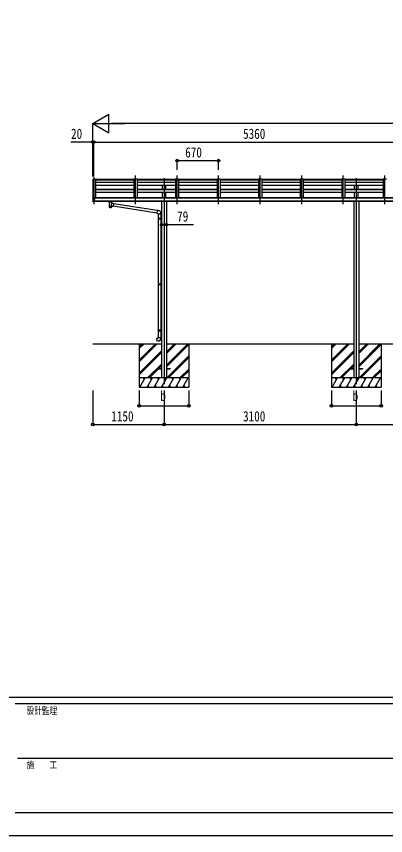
# Model space of a CAD drawing. Units: millimetres, scale not verified. Extents: x -21025 to 21025, y -14850 to 14850.
# Drawn here: x -6506 to -552, y -14850 to -1647 of the extents above; entities that cross this region are included whole.
import ezdxf
from ezdxf.enums import TextEntityAlignment as Align

# ---------------------------------------------------------------- set-up
doc = ezdxf.new("R2010")
doc.units = ezdxf.units.MM
doc.header["$LTSCALE"] = 82
for name, color, linetype in [('0-3_YKK_12', 2, 'Continuous'), ('0-4_YKK_13', 4, 'Continuous'), ('0-5_YKK_A1', 4, 'Continuous'), ('0-6_YKK_D', 6, 'Continuous'), ('0-7_YKK_ZWAK', 7, 'Continuous')]:
    doc.layers.add(name, color=color, linetype=linetype)
doc.styles.add('ＭＳ ゴシック', font='')
doc.styles.get('ＭＳ ゴシック').set_extended_font_data('MS Gothic')

msp = doc.modelspace()

# ---------------------------------------------------------------- linework, layer by layer
at = {"layer": '0-3_YKK_12'}
for p, q in [((-4584.9, -4674.92), (-4584.9, -4212.09)), ((-3914.9, -4674.92), (-3914.9, -4212.09)), ((-3244.9, -4674.92), (-3244.9, -4212.09)), ((-2574.9, -4674.92), (-2574.9, -4212.09)), ((-1904.9, -4674.92), (-1904.9, -4212.09)), ((-1234.9, -4674.92), (-1234.9, -4212.09)), ((-564.9, -4674.92), (-564.9, -4212.09)), ((-5254.9, -4236.65), (-5254.9, -4674.92)), ((-4124.9, -4254.02), (-4124.9, -7575.02)), ((-1024.9, -4254.02), (-1024.9, -7575.02))]:
    msp.add_line(p, q, dxfattribs=at)
at = {"layer": '0-4_YKK_13'}
for p, q in [((-4609.9, -4277.78), (-5229.9, -4277.78)), ((-3939.9, -4277.78), (-4559.9, -4277.78)), ((-3269.9, -4277.78), (-3889.9, -4277.78)), ((-2599.9, -4277.78), (-3219.9, -4277.78)), ((-1929.9, -4277.78), (-2549.9, -4277.78)), ((-1259.9, -4277.78), (-1879.9, -4277.78)), ((-589.9, -4277.78), (-1209.9, -4277.78)), ((-5276.9, -4578.57), (-5276.9, -4579.2)), ((-5269.99, -4569.77), (-5274.06, -4575.58)), ((-5262.52, -4635.89), (-5272.27, -4620.51)), ((-5254.9, -4637.7), (-5254.9, -4569.2)), ((-5253.4, -4570.12), (-5254.9, -4570.12)), ((-5248.4, -4578.93), (-5254.9, -4578.54)), ((-5253.4, -4570.12), (-5253.4, -4576.29)), ((-5243.73, -4571.62), (-5253.4, -4570.89)), ((-5253.4, -4573.89), (-5239.4, -4573.94)), ((-5243.93, -4584.12), (-5243.4, -4584.12)), ((-5243.4, -4584.12), (-5243.1, -4584.12)), ((-5242.9, -4573.93), (-5242.9, -4572.03)), ((-5238.4, -4575.05), (-5238.4, -4579.01)), ((-5256.4, -4637.61), (-5260.11, -4637.38)), ((-5256.4, -4637.61), (-5254.9, -4637.7)), ((-5254.9, -4635.5), (-5254.4, -4635.5)), ((-5254.4, -4635.5), (-5253.9, -4634.5)), ((-5248.4, -4634.5), (-5253.9, -4634.5)), ((-5014.4, -4638.51), (-5014.4, -4632.39)), ((-5010.3, -4643.01), (-5010.32, -4723.3)), ((-4964.5, -4660.58), (-4964.5, -4643)), ((-4939.28, -4664.49), (-4964.5, -4660.58)), ((-4964.48, -4723.3), (-4964.5, -4706.67)), ((-4964.5, -4706.92), (-4946.3, -4709.75)), ((-4960.4, -4638.51), (-4960.4, -4632.39)), ((-4939.28, -4664.49), (-4946.3, -4709.75)), ((-4242.08, -4817.22), (-4946.03, -4708.01)), ((-4238.41, -4775.28), (-4939.59, -4666.5)), ((-4217.48, -4776.03), (-4238.32, -4774.21)), ((-4222.4, -4831.78), (-4176.4, -4831.78)), ((-4220.4, -4831.78), (-4220.4, -4899.25)), ((-4178.4, -4831.78), (-4178.4, -4896.69)), ((-4176.4, -4831.78), (-4176.4, -4820.86)), ((-4222.4, -4901.25), (-4221.4, -4899.25)), ((-4222.4, -4901.25), (-4178.4, -4901.25)), ((-4222.4, -4901.25), (-4222.4, -4909.25)), ((-4222.4, -4909.25), (-4178.4, -4909.25)), ((-4222.4, -4909.25), (-4221.4, -4911.25)), ((-4221.4, -4899.25), (-4178.4, -4899.25)), ((-4221.4, -4911.25), (-4178.4, -4911.25)), ((-4220.4, -4911.25), (-4220.4, -5955.44)), ((-4182.88, -4901.25), (-4183.31, -4899.25)), ((-4180.4, -4896.75), (-4164.4, -4896.28)), ((-4180.4, -4898.75), (-4180.4, -4896.75)), ((-4180.4, -4898.75), (-4178.4, -4898.75)), ((-4180.4, -4913.75), (-4180.4, -4911.75)), ((-4180.4, -4913.75), (-4164.4, -4914.22)), ((-4178.4, -4913.81), (-4178.4, -5952.88)), ((-4164.4, -4896.28), (-4164.4, -4914.22)), ((-4222.4, -5957.44), (-4221.4, -5955.44)), ((-4222.4, -5957.44), (-4178.4, -5957.44)), ((-4222.4, -5957.44), (-4222.4, -5965.44)), ((-4222.4, -5965.44), (-4178.4, -5965.44)), ((-4222.4, -5965.44), (-4221.4, -5967.44)), ((-4221.4, -5955.44), (-4178.4, -5955.44)), ((-4221.4, -5967.44), (-4178.4, -5967.44)), ((-4220.4, -5967.44), (-4220.4, -6700.6)), ((-4182.88, -5957.44), (-4183.31, -5955.44)), ((-4180.4, -5952.94), (-4164.4, -5952.47)), ((-4180.4, -5954.94), (-4180.4, -5952.94)), ((-4180.4, -5954.94), (-4178.4, -5954.94)), ((-4180.4, -5969.94), (-4180.4, -5967.94)), ((-4180.4, -5969.94), (-4164.4, -5970.41)), ((-4178.4, -5970), (-4178.4, -6698.04)), ((-4164.4, -5952.47), (-4164.4, -5970.41)), ((-4222.4, -6702.6), (-4221.4, -6700.6)), ((-4222.4, -6702.6), (-4178.4, -6702.6)), ((-4222.4, -6702.6), (-4222.4, -6710.6)), ((-4222.4, -6710.6), (-4178.4, -6710.6)), ((-4222.4, -6710.6), (-4221.4, -6712.6)), ((-4221.4, -6700.6), (-4178.4, -6700.6)), ((-4221.4, -6712.6), (-4178.4, -6712.6)), ((-4220.4, -6712.6), (-4220.4, -6822.6)), ((-4182.88, -6702.6), (-4183.31, -6700.6)), ((-4180.4, -6698.1), (-4164.4, -6697.63)), ((-4180.4, -6700.1), (-4180.4, -6698.1)), ((-4180.4, -6700.1), (-4178.4, -6700.1)), ((-4180.4, -6715.1), (-4180.4, -6713.1)), ((-4180.4, -6715.1), (-4164.4, -6715.57)), ((-4178.4, -6715.16), (-4178.4, -6822.6)), ((-4164.4, -6697.63), (-4164.4, -6715.57)), ((-4222.4, -6822.6), (-4176.4, -6822.6)), ((-4222.4, -6832.6), (-4222.4, -6822.6)), ((-4176.4, -6822.6), (-4176.4, -6833.52)), ((-4224.9, -7320.49), (-4164.4, -7320.49)), ((-4224.9, -7320.49), (-4224.9, -7329.49)), ((-4224.9, -7329.49), (-4164.4, -7329.49)), ((-4085.4, -7320.49), (-4024.9, -7320.49)), ((-4085.4, -7329.49), (-4024.9, -7329.49)), ((-4024.9, -7320.49), (-4024.9, -7329.49)), ((-1124.9, -7320.49), (-1064.4, -7320.49)), ((-1124.9, -7320.49), (-1124.9, -7329.49)), ((-1124.9, -7329.49), (-1064.4, -7329.49)), ((-985.4, -7320.49), (-924.9, -7320.49)), ((-985.4, -7329.49), (-924.9, -7329.49)), ((-924.9, -7320.49), (-924.9, -7329.49))]:
    msp.add_line(p, q, dxfattribs=at)
for points in [[(-5254.9, -4569.2), (-5266.9, -4569.2), (-5269.23, -4569.34)], [(-5248.4, -4634.5), (-5248.4, -4576.29), (-5253.4, -4576.29)], [(-5243.73, -4571.62), (-5243.56, -4571.63), (-5243.4, -4571.67), (-5243.26, -4571.71), (-5243.13, -4571.76), (-5243.03, -4571.82), (-5242.96, -4571.89), (-5242.92, -4571.96), (-5242.9, -4572.03)], [(-5243.1, -4582.93), (-5243.1, -4584.12), (-5238.4, -4584.12)], [(-5238.4, -4582.5), (-5238.4, -4584.12), (-5237.93, -4584.12)], [(-5254.9, -4623.81), (-5251.74, -4623.4), (-5248.4, -4622.97)], [(-5014.36, -4638.57), (-5014.39, -4638.21), (-5014.14, -4637.25), (-5013.62, -4636.37), (-5012.82, -4635.53), (-5011.7, -4634.73), (-5010.3, -4634.01)], [(-5014.36, -4638.45), (-5014.39, -4638.81), (-5014.14, -4639.77), (-5013.62, -4640.65), (-5012.82, -4641.49), (-5011.7, -4642.28), (-5010.3, -4643.01)], [(-4964.5, -4634.02), (-4964.27, -4634.11), (-4962.91, -4634.85), (-4961.8, -4635.7), (-4961.04, -4636.56), (-4960.58, -4637.46), (-4960.41, -4638.35)], [(-4964.5, -4643), (-4964.27, -4642.9), (-4962.91, -4642.17), (-4961.8, -4641.32), (-4961.04, -4640.46), (-4960.58, -4639.56), (-4960.41, -4638.67)], [(-4238.32, -4774.21), (-4242.32, -4820.04), (-4222.4, -4821.78), (-4222.4, -4831.78)], [(-4182.88, -4901.25), (-4182.88, -4909.25), (-4183.31, -4911.25)], [(-4180.4, -4911.75), (-4178.4, -4911.75), (-4178.4, -4898.75)], [(-4182.88, -5957.44), (-4182.88, -5965.44), (-4183.31, -5967.44)], [(-4180.4, -5967.94), (-4178.4, -5967.94), (-4178.4, -5954.94)], [(-4182.88, -6702.6), (-4182.88, -6710.6), (-4183.31, -6712.6)], [(-4180.4, -6713.1), (-4178.4, -6713.1), (-4178.4, -6700.1)], [(-4217.48, -6878.35), (-4238.32, -6880.17), (-4242.32, -6834.34), (-4222.4, -6832.6)]]:
    msp.add_lwpolyline(points, dxfattribs=at)
for centre, radius, start, end in [((-5273.9, -4578.57), 3, 93, 180), ((-5084.41, -4579.2), 192.49, 180.0008, 192.1233), ((-5269.67, -4619.01), 3, 191.83348, 210), ((-5269.17, -4570.34), 1, 93.5, 145), ((-5240.9, -4584.12), 2.5, 151.64236, 180), ((-5240.9, -4584.12), 2.5, 0, 151.64236), ((-5259.93, -4634.39), 3, 210, 266.5), ((-4997.33, -4683.73), 51.38, 92.46126, 104.61963), ((-4977.45, -4683.73), 51.38, 75.38037, 87.53874), ((-4221.4, -4820.86), 45, 0, 85), ((-4221.4, -6833.52), 45, 275, 0)]:
    msp.add_arc(centre, radius, start, end, dxfattribs=at)
for centre, major_axis, ratio, start_param, end_param in [((-5239.4, -4575.05), (-0.02, 1.1), 0.906239, 4.69174961, 6.26254594), ((-4987.4, -4723.3), (22.92, 0), 0.101955, 6.28297226, 9.4248207), ((-4987.4, -4723.3), (22.92, 0), 0.101955, 3.14154991, 6.28339836), ((-4987.4, -4644.2), (-22.91, -0.42), 0.072511, 4.71158605, 6.28238237), ((-4987.4, -4710.86), (22.91, 0), 0.122865, 6.28318531, 9.42477796), ((-4987.38, -4642.57), (-22.91, -0.42), 0.072511, 4.71158605, 6.28238237), ((-4987.43, -4642.58), (22.92, -0.42), 0.07247, 0.00080893, 1.57160526), ((-4987.43, -4644.2), (22.92, -0.42), 0.07247, 0.00080893, 1.57160526), ((-4987.4, -4680.13), (-22.81, 26.62), 0.234429, 3.15633337, 4.59763806), ((-4984.85, -4682.78), (20.32, 22.25), 0.045535, 4.97565074, 6.24418986), ((-4976.4, -4638.51), (16, 0), 0.361356, 0, 0.01948745), ((-4976.4, -4638.51), (16, 0), 0.361356, 6.26369786, 6.28318531)]:
    msp.add_ellipse(centre, major_axis=major_axis, ratio=ratio, start_param=start_param, end_param=end_param, dxfattribs=at)
at = {"layer": '0-5_YKK_A1'}
for p, q in [((-5274.89, -4273), (-5274.9, -4575.74)), ((-5273.95, -4272.12), (-5266.12, -4271.7)), ((-5265.9, -4271.78), (-5265.9, -4569.2)), ((-5265.82, -4271.9), (-5265.2, -4273.52)), ((-5229.9, -4271.69), (-5229.9, -4579.01)), ((-4609.9, -4284.85), (-5229.9, -4284.85)), ((-4609.9, -4322.38), (-5229.9, -4322.38)), ((-4609.9, -4326.09), (-5229.9, -4326.09)), ((-4609.9, -4272.29), (-4609.9, -4572.48)), ((-4559.9, -4272.29), (-4609.9, -4272.29)), ((-4559.9, -4272.29), (-4559.9, -4572.48)), ((-3939.9, -4284.85), (-4559.9, -4284.85)), ((-3939.9, -4322.38), (-4559.9, -4322.38)), ((-3939.9, -4326.09), (-4559.9, -4326.09)), ((-3939.9, -4272.29), (-3939.9, -4572.48)), ((-3889.9, -4272.29), (-3939.9, -4272.29)), ((-3889.9, -4272.29), (-3889.9, -4572.48)), ((-3269.9, -4284.85), (-3889.9, -4284.85)), ((-3269.9, -4322.38), (-3889.9, -4322.38)), ((-3269.9, -4326.09), (-3889.9, -4326.09)), ((-3269.9, -4272.29), (-3269.9, -4572.48)), ((-3219.9, -4272.29), (-3269.9, -4272.29)), ((-3219.9, -4272.29), (-3219.9, -4572.48)), ((-2599.9, -4284.85), (-3219.9, -4284.85)), ((-2599.9, -4322.38), (-3219.9, -4322.38)), ((-2599.9, -4326.09), (-3219.9, -4326.09)), ((-2599.9, -4272.29), (-2599.9, -4572.48)), ((-2549.9, -4272.29), (-2599.9, -4272.29)), ((-2549.9, -4272.29), (-2549.9, -4572.48)), ((-1929.9, -4284.85), (-2549.9, -4284.85)), ((-1929.9, -4322.38), (-2549.9, -4322.38)), ((-1929.9, -4326.09), (-2549.9, -4326.09)), ((-1929.9, -4272.29), (-1929.9, -4572.48)), ((-1879.9, -4272.29), (-1929.9, -4272.29)), ((-1879.9, -4272.29), (-1879.9, -4572.48)), ((-1259.9, -4284.85), (-1879.9, -4284.85)), ((-1259.9, -4322.38), (-1879.9, -4322.38)), ((-1259.9, -4326.09), (-1879.9, -4326.09)), ((-1259.9, -4272.29), (-1259.9, -4572.48)), ((-1209.9, -4272.29), (-1259.9, -4272.29)), ((-1209.9, -4272.29), (-1209.9, -4572.48)), ((-589.9, -4284.85), (-1209.9, -4284.85)), ((-589.9, -4322.38), (-1209.9, -4322.38)), ((-589.9, -4326.09), (-1209.9, -4326.09)), ((-589.9, -4272.29), (-589.9, -4572.48)), ((-539.9, -4272.29), (-589.9, -4272.29)), ((-4609.9, -4370.6), (-5229.9, -4370.6)), ((-4609.9, -4436.47), (-5229.9, -4436.47)), ((-4609.9, -4443.27), (-5229.9, -4443.27)), ((-4609.9, -4486.82), (-5229.9, -4486.82)), ((-3939.9, -4370.6), (-4559.9, -4370.6)), ((-3939.9, -4436.47), (-4559.9, -4436.47)), ((-3939.9, -4443.27), (-4559.9, -4443.27)), ((-3939.9, -4486.82), (-4559.9, -4486.82)), ((-4152.4, -4436.47), (-4152.4, -4370.6)), ((-4152.4, -4572.48), (-4152.4, -4486.82)), ((-4097.4, -4436.47), (-4097.4, -4370.6)), ((-4097.4, -4572.48), (-4097.4, -4486.82)), ((-3269.9, -4370.6), (-3889.9, -4370.6)), ((-3269.9, -4436.47), (-3889.9, -4436.47)), ((-3269.9, -4443.27), (-3889.9, -4443.27)), ((-3269.9, -4486.82), (-3889.9, -4486.82)), ((-2599.9, -4370.6), (-3219.9, -4370.6)), ((-2599.9, -4436.47), (-3219.9, -4436.47)), ((-2599.9, -4443.27), (-3219.9, -4443.27)), ((-2599.9, -4486.82), (-3219.9, -4486.82)), ((-1929.9, -4370.6), (-2549.9, -4370.6)), ((-1929.9, -4436.47), (-2549.9, -4436.47)), ((-1929.9, -4443.27), (-2549.9, -4443.27)), ((-1929.9, -4486.82), (-2549.9, -4486.82)), ((-1259.9, -4370.6), (-1879.9, -4370.6)), ((-1259.9, -4436.47), (-1879.9, -4436.47)), ((-1259.9, -4443.27), (-1879.9, -4443.27)), ((-1259.9, -4486.82), (-1879.9, -4486.82)), ((-589.9, -4370.6), (-1209.9, -4370.6)), ((-589.9, -4436.47), (-1209.9, -4436.47)), ((-589.9, -4443.27), (-1209.9, -4443.27)), ((-589.9, -4486.82), (-1209.9, -4486.82)), ((-1052.4, -4436.47), (-1052.4, -4370.6)), ((-1052.4, -4572.48), (-1052.4, -4486.82)), ((-997.4, -4436.47), (-997.4, -4370.6)), ((-997.4, -4572.48), (-997.4, -4486.82)), ((98.6, -4579.01), (-5248.4, -4579.01)), ((-5248.4, -4620.41), (98.6, -4620.41)), ((-5224.9, -4579.01), (-5224.9, -4572.48)), ((75.1, -4572.48), (-5224.9, -4572.48)), ((98.6, -4632.22), (-5248.4, -4632.18)), ((-4164.4, -4632.2), (-4164.4, -7475.02)), ((-4085.4, -4632.2), (-4085.4, -7475.02)), ((-1064.4, -4632.24), (-1064.4, -7475.02)), ((-985.4, -4632.24), (-985.4, -7475.02)), ((-5274.9, -6925), (-4164.4, -6925)), ((-4524.9, -6925), (-4524.9, -7625)), ((-4524.9, -7185.73), (-4264.17, -6925)), ((-4524.9, -7199.87), (-4250.03, -6925)), ((-4524.9, -7214.01), (-4235.89, -6925)), ((-4524.9, -7001.88), (-4448.02, -6925)), ((-4524.9, -6987.74), (-4462.16, -6925)), ((-4524.9, -6973.6), (-4476.3, -6925)), ((-4085.4, -6925), (-1070.1, -6925)), ((-4085.4, -7266.73), (-3743.67, -6925)), ((-4085.4, -7280.87), (-3729.53, -6925)), ((-4085.4, -7082.88), (-3927.52, -6925)), ((-4085.4, -7068.74), (-3941.66, -6925)), ((-4085.4, -7054.6), (-3955.8, -6925)), ((-4085.4, -7295.01), (-3724.9, -6934.51)), ((-3724.9, -6925), (-3724.9, -7625)), ((-1424.9, -6925), (-1424.9, -7625)), ((-1424.9, -7185.73), (-1164.17, -6925)), ((-1424.9, -7199.87), (-1150.03, -6925)), ((-1424.9, -7214.01), (-1135.89, -6925)), ((-1424.9, -7001.88), (-1348.02, -6925)), ((-1424.9, -6987.74), (-1362.16, -6925)), ((-1424.9, -6973.6), (-1376.3, -6925)), ((-985.4, -7266.73), (-643.67, -6925)), ((-985.4, -7280.87), (-629.53, -6925)), ((-985.4, -7082.88), (-827.52, -6925)), ((-985.4, -7068.74), (-841.66, -6925)), ((-985.4, -7054.6), (-855.8, -6925)), ((-985.4, -7295.01), (-624.9, -6934.51)), ((-979.7, -6925), (1195.6, -6925)), ((-624.9, -6925), (-624.9, -7625)), ((-4524.9, -7397.86), (-4164.4, -7037.36)), ((-4524.9, -7412), (-4164.4, -7051.5)), ((-4524.9, -7426.14), (-4164.4, -7065.65)), ((-4081.54, -7475), (-3724.9, -7118.36)), ((-1424.9, -7397.86), (-1064.4, -7037.36)), ((-1424.9, -7412), (-1064.4, -7051.5)), ((-1424.9, -7426.14), (-1064.4, -7065.65)), ((-981.54, -7475), (-624.9, -7118.36)), ((-4389.91, -7475), (-4164.4, -7249.49)), ((-4067.4, -7475), (-3724.9, -7132.5)), ((-4053.26, -7475), (-3724.9, -7146.64)), ((-1289.91, -7475), (-1064.4, -7249.49)), ((-967.4, -7475), (-624.9, -7132.5)), ((-953.26, -7475), (-624.9, -7146.64)), ((-4375.77, -7475), (-4224.9, -7324.13)), ((-4361.63, -7475), (-4216.11, -7329.49)), ((-4221.26, -7320.49), (-4164.4, -7263.63)), ((-4207.11, -7320.49), (-4164.4, -7277.78)), ((-3869.41, -7475), (-3724.9, -7330.49)), ((-3855.27, -7475), (-3724.9, -7344.63)), ((-3841.13, -7475), (-3724.9, -7358.78)), ((-1275.77, -7475), (-1124.9, -7324.13)), ((-1261.63, -7475), (-1116.11, -7329.49)), ((-1121.26, -7320.49), (-1064.4, -7263.63)), ((-1107.11, -7320.49), (-1064.4, -7277.78)), ((-769.41, -7475), (-624.9, -7330.49)), ((-755.27, -7475), (-624.9, -7344.63)), ((-741.13, -7475), (-624.9, -7358.78)), ((-3724.9, -7475), (-4524.9, -7475)), ((-4514.61, -7625), (-4428.01, -7475)), ((-4443.01, -7500.98), (-4458.01, -7475)), ((-4399.14, -7625), (-4312.54, -7475)), ((-4327.54, -7500.98), (-4342.54, -7475)), ((-4283.67, -7625), (-4197.07, -7475)), ((-4212.07, -7500.98), (-4227.07, -7475)), ((-4168.2, -7625), (-4081.6, -7475)), ((-4096.6, -7500.98), (-4111.6, -7475)), ((-4052.73, -7625), (-3966.13, -7475)), ((-3981.13, -7500.98), (-3996.13, -7475)), ((-3937.26, -7625), (-3850.66, -7475)), ((-3880.66, -7475), (-3865.66, -7500.98)), ((-3821.79, -7625), (-3735.19, -7475)), ((-624.9, -7475), (-1424.9, -7475)), ((-1414.61, -7625), (-1328.01, -7475)), ((-1343.01, -7500.98), (-1358.01, -7475)), ((-1299.14, -7625), (-1212.54, -7475)), ((-1227.54, -7500.98), (-1242.54, -7475)), ((-1183.67, -7625), (-1097.07, -7475)), ((-1112.07, -7500.98), (-1127.07, -7475)), ((-1068.2, -7625), (-981.6, -7475)), ((-996.6, -7500.98), (-1011.6, -7475)), ((-952.73, -7625), (-866.13, -7475)), ((-881.13, -7500.98), (-896.13, -7475)), ((-837.26, -7625), (-750.66, -7475)), ((-780.66, -7475), (-765.66, -7500.98)), ((-721.79, -7625), (-635.19, -7475)), ((-4524.9, -7625), (-3724.9, -7625)), ((-4384.14, -7599.02), (-4369.14, -7625)), ((-4268.67, -7599.02), (-4253.67, -7625)), ((-4153.2, -7599.02), (-4138.2, -7625)), ((-4037.73, -7599.02), (-4022.73, -7625)), ((-3922.26, -7599.02), (-3907.26, -7625)), ((-3806.79, -7599.02), (-3791.79, -7625)), ((-1424.9, -7625), (-624.9, -7625)), ((-1284.14, -7599.02), (-1269.14, -7625)), ((-1168.67, -7599.02), (-1153.67, -7625)), ((-1053.2, -7599.02), (-1038.2, -7625)), ((-937.73, -7599.02), (-922.73, -7625)), ((-822.26, -7599.02), (-807.26, -7625)), ((-706.79, -7599.02), (-691.79, -7625))]:
    msp.add_line(p, q, dxfattribs=at)
msp.add_lwpolyline([(-5265.2, -4569.2), (-5265.2, -4271.69), (-5229.9, -4271.69)], dxfattribs=at)
msp.add_circle((-5240.93, -4583.92), 3, dxfattribs=at)
for centre, radius, start, end in [((-5273.9, -4273.11), 1, 93, 173.32986), ((-5266.1, -4272), 0.301, 21.06327, 92.86679)]:
    msp.add_arc(centre, radius, start, end, dxfattribs=at)
at = {"layer": '0-6_YKK_D'}
for p, q in [((-5274.9, -3371.86), (-5015.09, -3221.86)), ((-5015.09, -3521.86), (-5015.09, -3221.86)), ((-5274.9, -4227.78), (-5274.9, -3370.86)), ((-5274.9, -3371.86), (-5015.09, -3521.86)), ((-5274.9, -3371.86), (-4755.29, -3371.86)), ((5185.1, -3371.86), (-4974.9, -3371.86)), ((-5274.9, -4227.78), (-5274.9, -3670.86)), ((-5254.9, -4227.78), (-5254.9, -3670.86)), ((-5254.9, -4227.78), (-5254.9, -3670.86)), ((-5254.9, -3671.86), (105.1, -3671.86)), ((-3914.9, -4118.96), (-3914.9, -3970.86)), ((-3914.9, -3971.86), (-3244.9, -3971.86)), ((-3244.9, -4119.96), (-3244.9, -3970.86)), ((-4164.4, -5003.58), (-4164.4, -5002.58)), ((-4085.4, -5003.58), (-4085.4, -5002.58)), ((-5274.9, -7675), (-5274.9, -8226)), ((-4524.9, -7675.21), (-4524.9, -7926)), ((-4124.9, -7675), (-4124.9, -8226)), ((-4124.9, -7675), (-4124.9, -8226)), ((-3724.9, -7675.21), (-3724.9, -7926)), ((-1424.9, -7675.21), (-1424.9, -7926)), ((-1024.9, -7675), (-1024.9, -8226)), ((-1024.9, -7675.02), (-1024.9, -8226)), ((-624.9, -7675.21), (-624.9, -7926)), ((-4524.9, -7925), (-3724.9, -7925)), ((-1424.9, -7925), (-624.9, -7925)), ((-5274.9, -8225), (-4124.9, -8225)), ((-4124.9, -8225), (-1024.9, -8225)), ((-1024.9, -8225), (1235.1, -8225))]:
    msp.add_line(p, q, dxfattribs=at)
for points in [[(-5254.9, -3671.86), (-5274.9, -3671.86), (-5625.9, -3671.86)], [(-4164.4, -5003.58), (-4085.4, -5003.58), (-3649.4, -5003.58)]]:
    msp.add_lwpolyline(points, dxfattribs=at)
for centre in [(-5274.9, -3671.86), (-5254.9, -3671.86), (-5254.9, -3671.86), (-3914.9, -3971.86), (-3244.9, -3971.86), (-4164.4, -5003.58), (-4085.4, -5003.58), (-4524.9, -7925), (-3724.9, -7925), (-1424.9, -7925), (-624.9, -7925), (-5274.9, -8225), (-4124.9, -8225), (-4124.9, -8225), (-1024.9, -8225), (-1024.9, -8225)]:
    msp.add_circle(centre, 21.25, dxfattribs=at)
at = {"layer": '0-7_YKK_ZWAK'}
for p, q in [((19475.1, -12625), (-19524.9, -12625)), ((-24.9, -12725), (-6524.9, -12725)), ((-6487.4, -13600), (-24.9, -13600)), ((-6524.9, -14475), (-24.9, -14475))]:
    msp.add_line(p, q, dxfattribs=at)
msp.add_lwpolyline([(-21025, -14850), (21025, -14850), (21025, 14850), (-21025, 14850)], close=True, dxfattribs=at)

# ---------------------------------------------------------------- texts
at = {"layer": '0-6_YKK_D', "style": 'ＭＳ ゴシック', "width": 0.8}
for s, p in [('20', (-5624.9, -3670.86)), ('5360', (-2850.9, -3670.86)), ('670', (-3783.9, -3970.86)), ('79', (-3914.4, -5002.58)), ('b', (-4184.9, -7895)), ('b', (-1084.9, -7895)), ('1150', (-4975.9, -8224)), ('3100', (-2850.9, -8224))]:
    msp.add_text(s, height=165, dxfattribs=at).set_placement(p, align=Align.BOTTOM_LEFT)
at = {"layer": '0-7_YKK_ZWAK', "style": 'ＭＳ ゴシック', "width": 0.8}
for s, p in [('設計監理', (-6341.57, -12925)), ('施\u3000\u3000工', (-6341.57, -13800))]:
    msp.add_text(s, height=110, dxfattribs=at).set_placement(p, align=Align.BOTTOM_LEFT)

doc.saveas('drawing.dxf')
